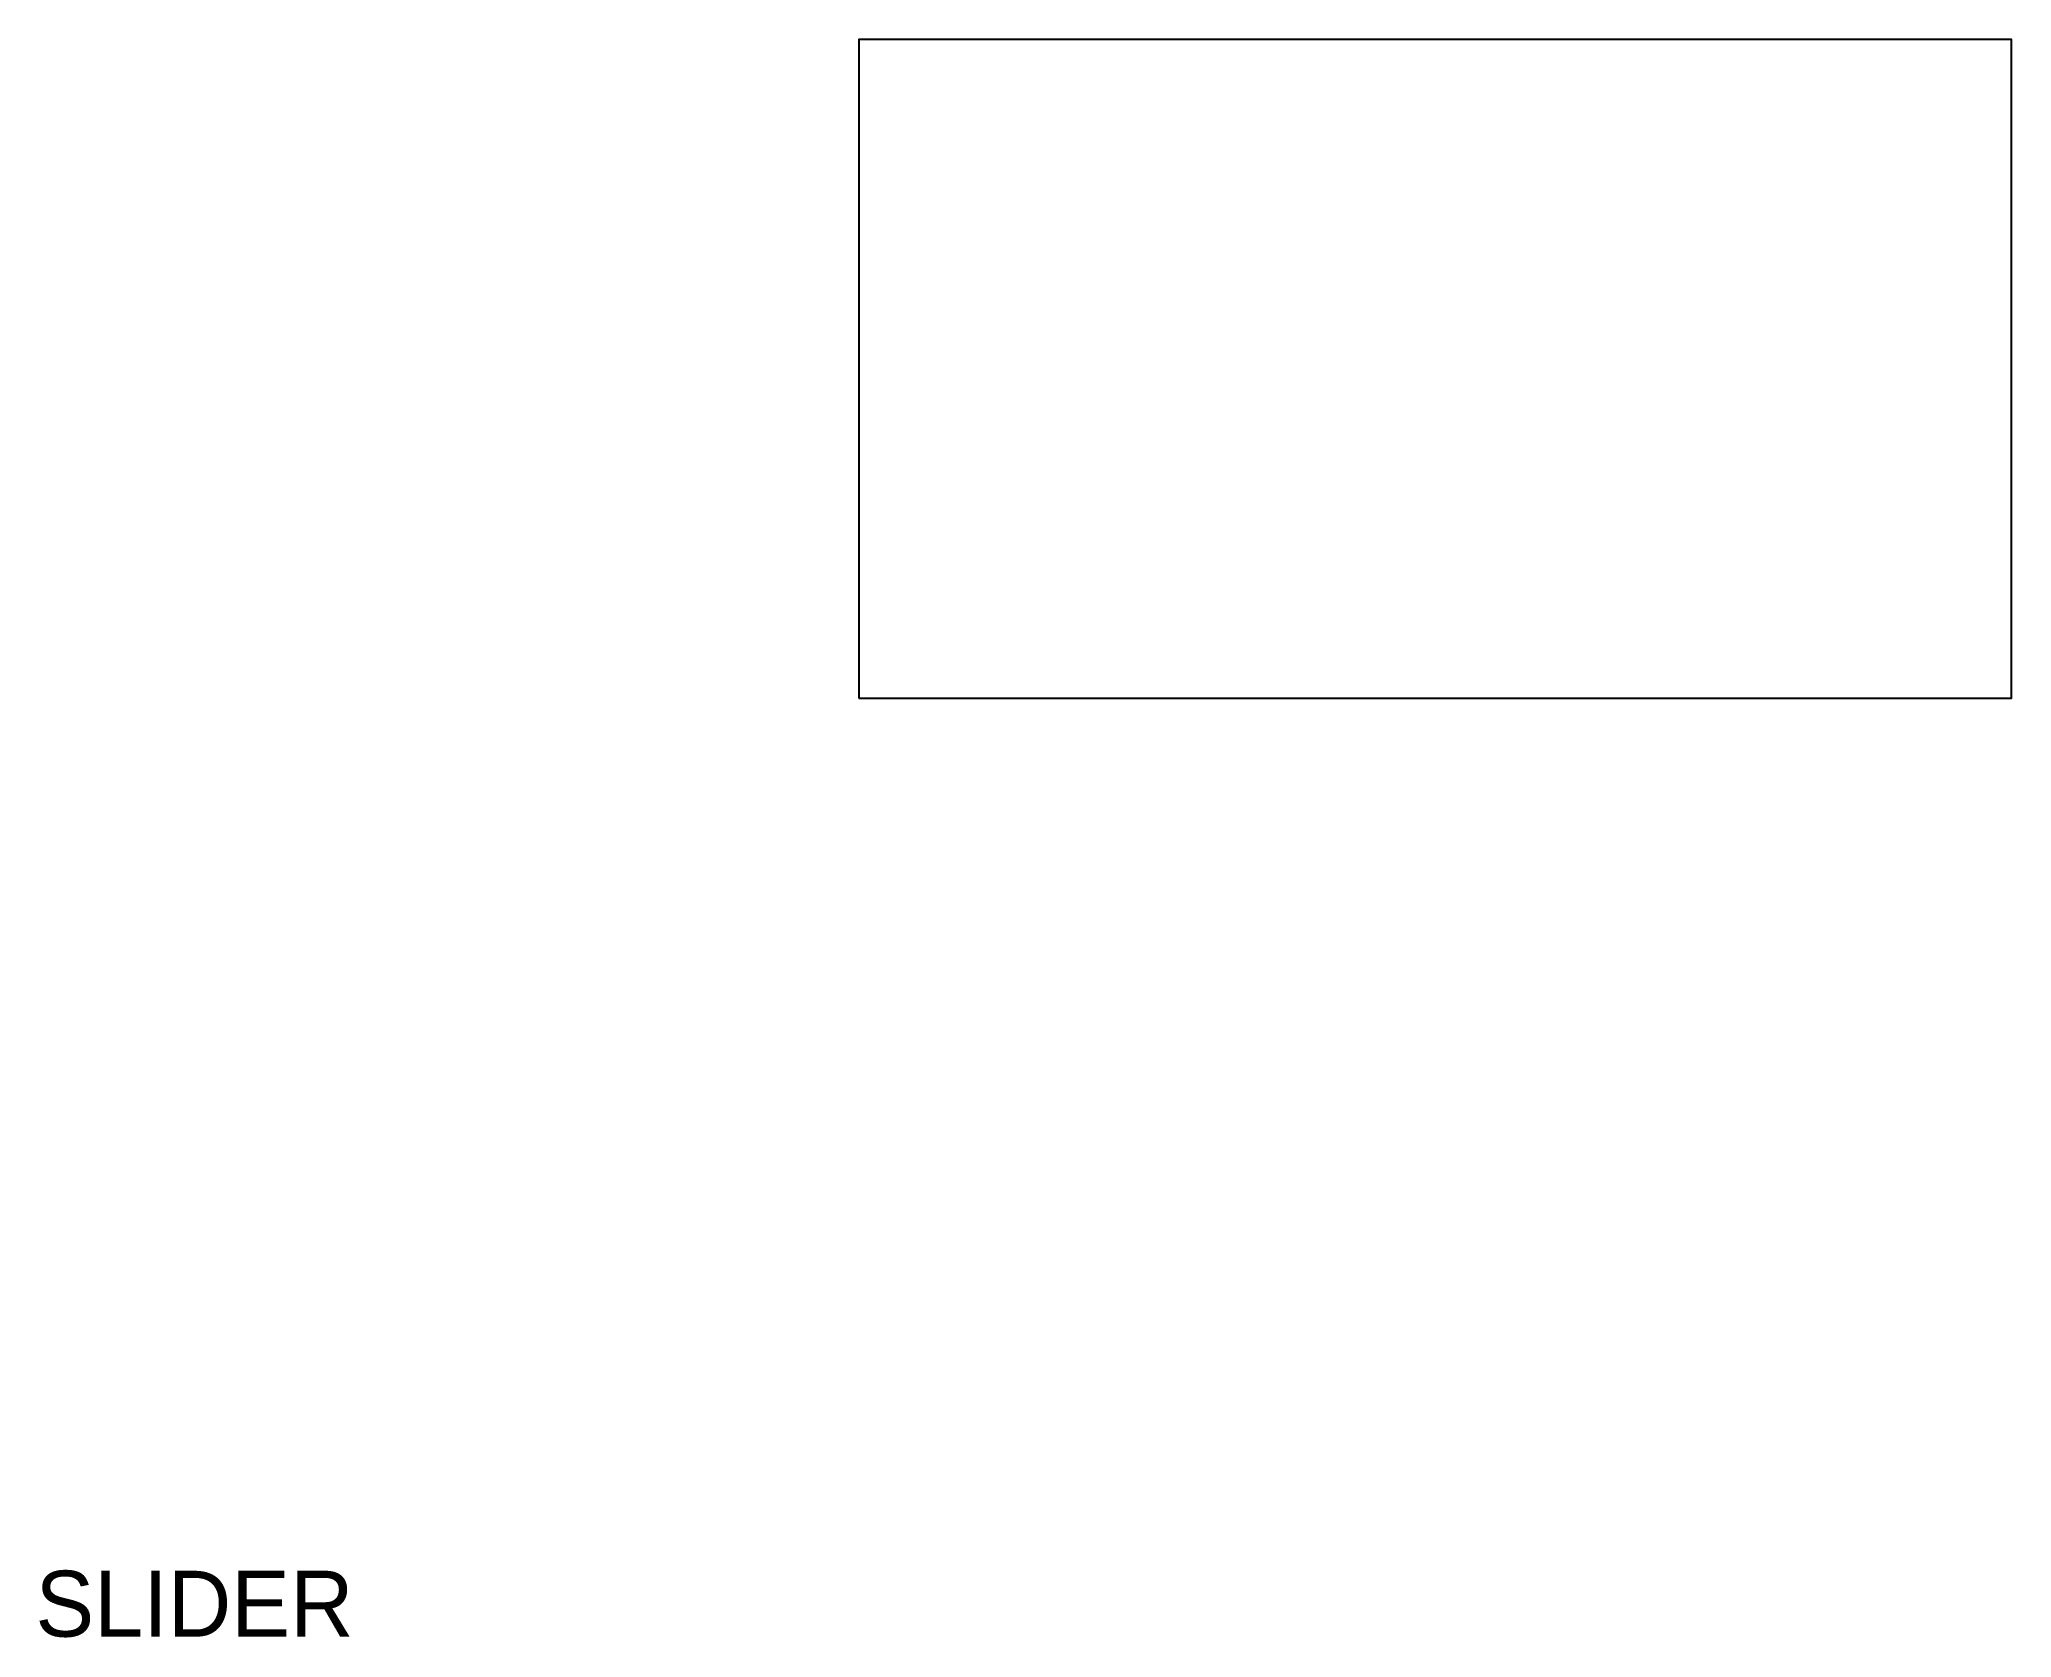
# Model space of a CAD drawing. Header units: metres. Extents: x 5 to 125, y -12 to 85.
import ezdxf

# ---------------------------------------------------------------- set-up
doc = ezdxf.new("R2010")
doc.units = ezdxf.units.M
doc.layers.add('ANNOTATION', color=7, linetype='Continuous')
doc.layers.add('OUTLINE', color=7, linetype='Continuous')

msp = doc.modelspace()

# ---------------------------------------------------------------- linework, layer by layer
at = {"layer": 'OUTLINE'}
msp.add_lwpolyline([(55, 45), (125, 45), (125, 85), (55, 85)], close=True, dxfattribs=at)

# ---------------------------------------------------------------- texts
at = {"layer": 'ANNOTATION'}
msp.add_text('SLIDER', height=4, dxfattribs=at).set_placement((5, -12))

doc.saveas('drawing.dxf')
